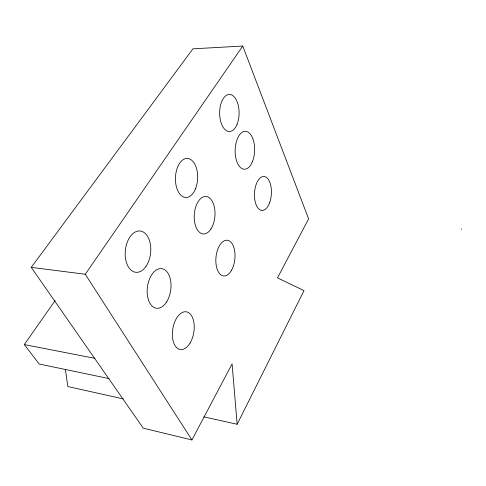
<?xml version="1.0" encoding="UTF-8"?>
<svg xmlns="http://www.w3.org/2000/svg" width="486" height="486" viewBox="0 0 486 486"><rect width="100%" height="100%" fill="white"/><g stroke="black" fill="none" stroke-linecap="round" stroke-linejoin="round"><path stroke-width="0.73" d="M461.53 229.392L461.7 228.949M237.15 424.26L303.999 290.634L277.488 277.877L308.616 218.888L242.763 46.042L192.93 48.831L31.238 267.361L143.249 428.16L191.946 439.958L232.089 363.886L237.15 424.26L203.877 416.848M31.238 267.361L85.275 274.262L242.763 46.042M109.071 378.606L39.208 364.02L24.3 344.58L55.118 300.597M24.3 344.58L94.97 358.352M123.28 398.897L67.827 386.546L65.403 369.475M85.275 274.262L191.946 439.958M190.081 343.007A19.112 10.656 -80.8 0 0 187.341 312.042A19.112 10.656 -80.8 0 0 172.457 336.926A19.112 10.656 -80.8 0 0 190.081 343.007M231.293 270.635A17.939 9.483 -84.2 0 0 229.094 240.789A17.939 9.483 -84.2 0 0 215.905 262.847A17.939 9.483 -84.2 0 0 231.293 270.635M269.621 202.717A17.01 8.444 -86.6 0 0 264.147 176.497A17.01 8.444 -86.6 0 0 255.059 201.161A17.01 8.444 -86.6 0 0 269.621 202.717M252.586 161.285A18.984 9.738 -88.3 0 0 246.22 131.384A18.984 9.738 -88.3 0 0 235.856 158.163A18.984 9.738 -88.3 0 0 252.586 161.285M211.009 228.906A18.778 10.346 -85.9 0 0 208.512 197.28A18.778 10.346 -85.9 0 0 194.297 219.447A18.778 10.346 -85.9 0 0 211.009 228.906M166.54 302.006A19.981 11.737 -82.4 0 0 163.436 269.086A19.981 11.737 -82.4 0 0 147.294 294.237A19.981 11.737 -82.4 0 0 166.54 302.006M146.043 266.304A20.764 12.703 -84.1 0 0 142.598 231.664A20.764 12.703 -84.1 0 0 125.327 256.973A20.764 12.703 -84.1 0 0 146.043 266.304M195.463 188.89A19.537 11.105 -87.7 0 0 187.875 158.485A19.537 11.105 -87.7 0 0 176.327 186.515A19.537 11.105 -87.7 0 0 195.463 188.89M237.089 124.252A18.553 9.738 -89.9 0 0 230.643 94.576A18.553 9.738 -89.9 0 0 220.371 120.103A18.553 9.738 -89.9 0 0 237.089 124.252"/></g></svg>
